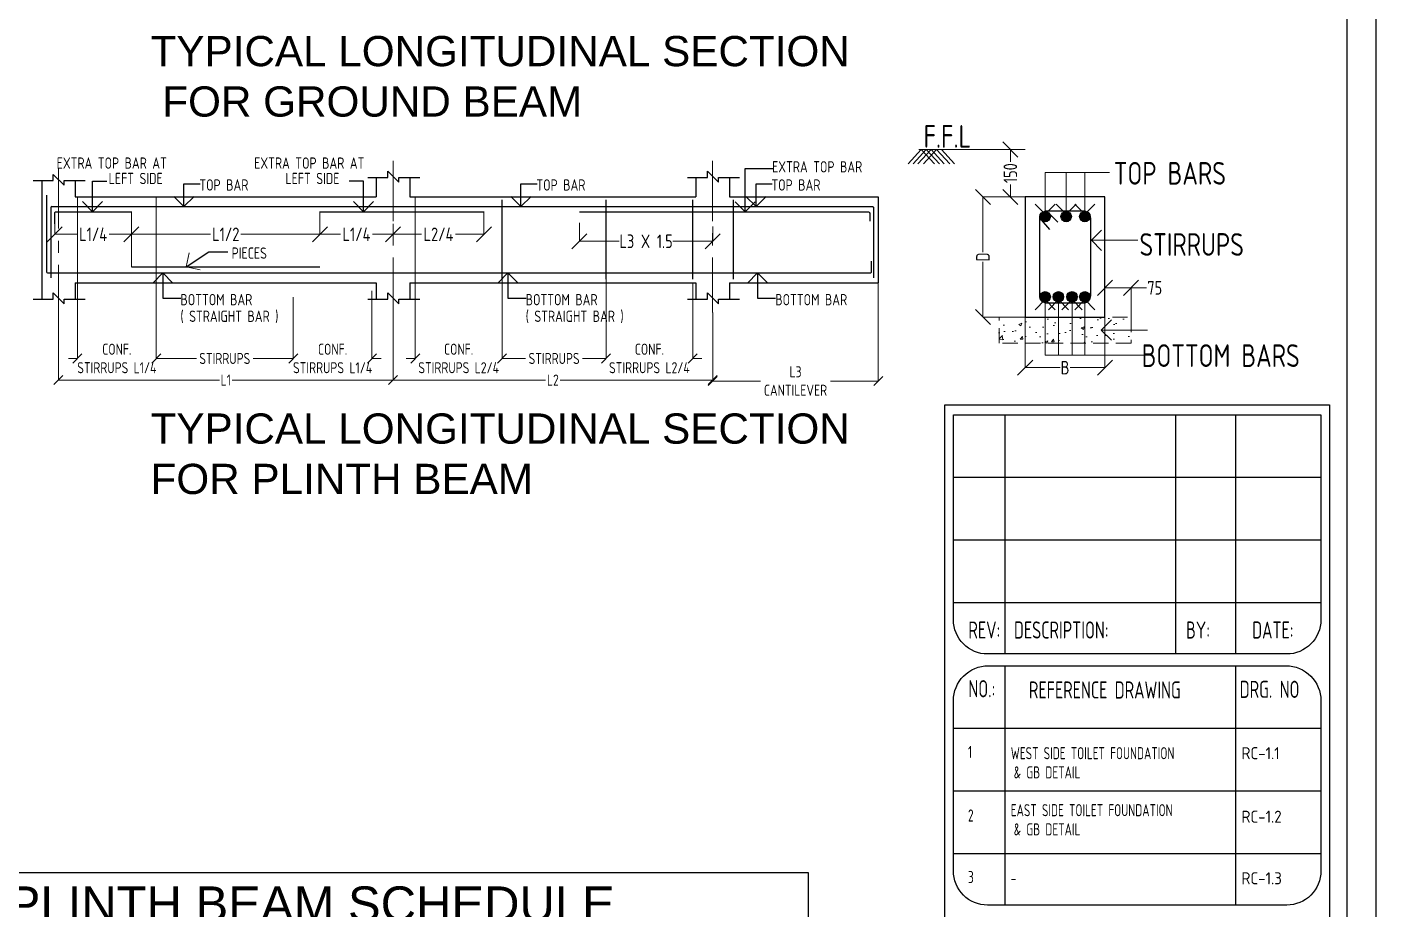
# Model space of a CAD drawing. Header units: inches. Extents: x -605 to 2991212, y -2872845 to 0.
# Drawn here: x 2313290 to 2330045, y -2809910 to -2798956 of the extents above; entities that cross this region are included whole.
import ezdxf

# ---------------------------------------------------------------- set-up
doc = ezdxf.new("R2010")
doc.units = ezdxf.units.IN
doc.header["$LTSCALE"] = 600
doc.header["$MEASUREMENT"] = 0
for name, pattern in [('CENTER', [2, 1.25, -0.25, 0.25, -0.25]), ('CONTINOUS', [0]), ('HIDDEN', [0.375, 0.25, -0.125])]:
    doc.linetypes.add(name, pattern=pattern)
for name, color, linetype, lineweight in [('CENTRE LINE', 251, 'CENTER', 0), ('rDIMension', 1, 'Continuous', 18), ('rPCC DASH', 9, 'HIDDEN', 15), ('rRCC 1', 3, 'Continuous', 25), ('rRCC 2', 40, 'Continuous', 15), ('rREINF 1', 1, 'Continuous', 25), ('rREINF 2', 4, 'Continuous', 25), ('rSHEET', 2, 'Continuous', 30), ('rTEXT 3', 255, 'Continuous', 20)]:
    doc.layers.add(name, color=color, linetype=linetype, lineweight=lineweight)
doc.layers.add('rFOUNDATION', color=7, linetype='CONTINOUS', lineweight=15, true_color=0xd26722)
doc.layers.add('see level', color=2, linetype='Continuous')
doc.styles.add('DIM', font='geniso.shx', dxfattribs={"width": 0.85})
doc.styles.get("Standard").update_dxf_attribs({"font": 'arial.ttf'})
doc.styles.add('TEXT3 0.75NA', font='geniso.shx', dxfattribs={"width": 0.75})
doc.dimstyles.new('ST-100', dxfattribs={"dimscale": 100, "dimtxt": 2.5, "dimasz": 2, "dimexe": 0.18, "dimexo": 0.0625, "dimgap": 0.2, "dimtad": 0, "dimdec": 0, "dimzin": 0, "dimdsep": 46, "dimtxsty": 'DIM', "dimblk": 'OPEN90', "dimcen": 0.09, "dimclrd": 256, "dimclrt": 7, "dimadec": 0, "dimazin": 0, "dimtfac": 1, "dimtdec": 0, "dimtofl": 0, "dimtmove": 0, "dimatfit": 3, "dimldrblk": 'OPEN90', "dimfxl": 1, "dimtolj": 1, "dimtzin": 0, "dimlwd": -1, "dimarcsym": 0})
doc.dimstyles.new('ST-50', dxfattribs={"dimscale": 100, "dimtxt": 2.5, "dimasz": 2, "dimexe": 0.18, "dimexo": 0.0625, "dimgap": 0.2, "dimtad": 0, "dimdec": 0, "dimlfac": 0.5, "dimzin": 0, "dimdsep": 46, "dimtxsty": 'DIM', "dimblk": 'OPEN90', "dimcen": 0.09, "dimclrd": 256, "dimclrt": 7, "dimadec": 0, "dimazin": 0, "dimtfac": 1, "dimtdec": 0, "dimtofl": 0, "dimtmove": 0, "dimatfit": 3, "dimldrblk": 'OPEN90', "dimfxl": 1, "dimtolj": 1, "dimtzin": 0, "dimlwd": -1, "dimarcsym": 0})

# ---------------------------------------------------------------- blocks, each defined once
blk = doc.blocks.new('_Open90')
at = {"color": 0, "linetype": 'ByBlock', "lineweight": -2}
for p, q in [((0, 0), (-1, 0)), ((-0.5, 0.5), (0, 0)), ((0, 0), (-0.5, -0.5))]:
    blk.add_line(p, q, dxfattribs=at)
blk = doc.blocks.new('_Oblique')
at = {"color": 0, "lineweight": -2}
blk.add_line((-0.5, -0.5), (0.5, 0.5), dxfattribs=at)
blk = doc.blocks.new('*D2615')
at = {"layer": 'Defpoints', "color": 0}
for p in [(1439747, -846673), (1439488, -846963), (1439747, -846963)]:
    blk.add_point(p, dxfattribs=at)
at = {"layer": 'rDIMension', "color": 0, "lineweight": -2}
for p, q in [((1439488, -846963), (1439488, -846673)), ((1439747, -846963), (1439747, -846673))]:
    blk.add_line(p, q, dxfattribs=at)
at = {"layer": 'rDIMension'}
for p, q in [((1439488, -846673), (1439747, -846673)), ((1439747, -846673), (1439899, -846673))]:
    blk.add_line(p, q, dxfattribs=at)
at = {"layer": 'rDIMension', "xscale": 149.45, "yscale": 149.45, "zscale": 149.45, "rotation": 180}
blk.add_blockref('_Oblique', (1439488, -846673), dxfattribs=at)
at = {"layer": 'rDIMension', "xscale": 149.45, "yscale": 149.45, "zscale": 149.45}
blk.add_blockref('_Oblique', (1439747, -846673), dxfattribs=at)
at = {"layer": 'rDIMension', "color": 7, "insert": (1439982, -846673), "char_height": 135, "attachment_point": 5, "style": 'DIM'}
blk.add_mtext('\\A1;75', dxfattribs=at)
blk = doc.blocks.new('*D2616')
at = {"layer": 'Defpoints', "color": 0}
for p in [(1438549, -845300), (1438696, -845300), (1438696, -845771)]:
    blk.add_point(p, dxfattribs=at)
at = {"layer": 'rDIMension', "color": 0, "lineweight": -2}
for p, q in [((1438696, -845300), (1438549, -845300)), ((1438696, -845771), (1438549, -845771))]:
    blk.add_line(p, q, dxfattribs=at)
at = {"layer": 'rDIMension'}
for p, q in [((1438549, -845300), (1438549, -845424)), ((1438549, -845771), (1438549, -845647))]:
    blk.add_line(p, q, dxfattribs=at)
at = {"layer": 'rDIMension', "xscale": 149.45, "yscale": 149.45, "zscale": 149.45}
for p, rotation in [((1438549, -845300), 90), ((1438549, -845771), 270)]:
    blk.add_blockref('_Oblique', p, dxfattribs=dict(at, rotation=rotation))
at = {"layer": 'rDIMension', "color": 7, "insert": (1438549, -845535), "char_height": 135, "attachment_point": 5, "rotation": 90, "style": 'DIM'}
blk.add_mtext('\\A1;150', dxfattribs=at)
blk = doc.blocks.new('*D2617')
at = {"layer": 'Defpoints', "color": 0}
for p in [(1438696, -846963), (1439488, -846963), (1439488, -847465)]:
    blk.add_point(p, dxfattribs=at)
at = {"layer": 'rDIMension', "color": 0, "lineweight": -2}
for p, q in [((1438696, -846963), (1438696, -847465)), ((1439488, -846963), (1439488, -847465))]:
    blk.add_line(p, q, dxfattribs=at)
at = {"layer": 'rDIMension'}
for p, q in [((1438696, -847465), (1439043, -847465)), ((1439488, -847465), (1439141, -847465))]:
    blk.add_line(p, q, dxfattribs=at)
at = {"layer": 'rDIMension', "xscale": 149.45, "yscale": 149.45, "zscale": 149.45, "rotation": 180}
blk.add_blockref('_Oblique', (1438696, -847465), dxfattribs=at)
at = {"layer": 'rDIMension', "xscale": 149.45, "yscale": 149.45, "zscale": 149.45}
blk.add_blockref('_Oblique', (1439488, -847465), dxfattribs=at)
at = {"layer": 'rDIMension', "color": 7, "insert": (1439092, -847465), "char_height": 135, "attachment_point": 5, "style": 'DIM'}
blk.add_mtext('\\A1;B', dxfattribs=at)
blk = doc.blocks.new('*D2618')
at = {"layer": 'Defpoints', "color": 0}
for p in [(1438696, -845771), (1438277, -846963), (1438696, -846963)]:
    blk.add_point(p, dxfattribs=at)
at = {"layer": 'rDIMension', "color": 0, "lineweight": -2}
for p, q in [((1438696, -845771), (1438277, -845771)), ((1438696, -846963), (1438277, -846963))]:
    blk.add_line(p, q, dxfattribs=at)
at = {"layer": 'rDIMension'}
for p, q in [((1438277, -845771), (1438277, -846318)), ((1438277, -846963), (1438277, -846416))]:
    blk.add_line(p, q, dxfattribs=at)
at = {"layer": 'rDIMension', "xscale": 149.45, "yscale": 149.45, "zscale": 149.45}
for p, rotation in [((1438277, -845771), 90), ((1438277, -846963), 270)]:
    blk.add_blockref('_Oblique', p, dxfattribs=dict(at, rotation=rotation))
at = {"layer": 'rDIMension', "color": 7, "insert": (1438277, -846367), "char_height": 135, "attachment_point": 5, "rotation": 90, "style": 'DIM'}
blk.add_mtext('\\A1;D', dxfattribs=at)
blk = doc.blocks.new('*D2619')
at = {"layer": 'Defpoints', "color": 0}
for p in [(1429291, -845771), (1430073, -845771), (1430073, -847374)]:
    blk.add_point(p, dxfattribs=at)
at = {"layer": 'rDIMension', "color": 0, "lineweight": -2}
for p, q in [((1429291, -845771), (1429291, -847374)), ((1430073, -845771), (1430073, -847374))]:
    blk.add_line(p, q, dxfattribs=at)
at = {"layer": 'rDIMension'}
for p, q in [((1429291, -847374), (1429201, -847374)), ((1430073, -847374), (1430163, -847374))]:
    blk.add_line(p, q, dxfattribs=at)
at = {"layer": 'rDIMension', "xscale": 90, "yscale": 90, "zscale": 90}
blk.add_blockref('_Oblique', (1429291, -847374), dxfattribs=at)
at = {"layer": 'rDIMension', "xscale": 90, "yscale": 90, "zscale": 90, "rotation": 180}
blk.add_blockref('_Oblique', (1430073, -847374), dxfattribs=at)
at = {"layer": 'rDIMension', "color": 7, "insert": (1429682, -847374), "char_height": 110, "attachment_point": 5, "style": 'DIM'}
blk.add_mtext('\\A1;CONF.\\PSTIRRUPS L1/4', dxfattribs=at)
blk = doc.blocks.new('*D2620')
at = {"layer": 'Defpoints', "color": 0}
for p in [(1432214, -846703), (1431433, -846766), (1432214, -847374)]:
    blk.add_point(p, dxfattribs=at)
at = {"layer": 'rDIMension', "color": 0, "lineweight": -2}
for p, q in [((1432214, -846703), (1432214, -847374)), ((1431433, -846766), (1431433, -847374))]:
    blk.add_line(p, q, dxfattribs=at)
at = {"layer": 'rDIMension'}
for p, q in [((1431433, -847374), (1431343, -847374)), ((1432214, -847374), (1432304, -847374))]:
    blk.add_line(p, q, dxfattribs=at)
at = {"layer": 'rDIMension', "xscale": 90, "yscale": 90, "zscale": 90}
blk.add_blockref('_Oblique', (1431433, -847374), dxfattribs=at)
at = {"layer": 'rDIMension', "xscale": 90, "yscale": 90, "zscale": 90, "rotation": 180}
blk.add_blockref('_Oblique', (1432214, -847374), dxfattribs=at)
at = {"layer": 'rDIMension', "color": 7, "insert": (1431823, -847374), "char_height": 110, "attachment_point": 5, "style": 'DIM'}
blk.add_mtext('\\A1;CONF.\\PSTIRRUPS L1/4', dxfattribs=at)
blk = doc.blocks.new('*D2621')
at = {"layer": 'Defpoints', "color": 0}
for p in [(1431433, -846878), (1430073, -847191), (1431433, -847374)]:
    blk.add_point(p, dxfattribs=at)
at = {"layer": 'rDIMension', "color": 0, "lineweight": -2}
for p, q in [((1431433, -846878), (1431433, -847374)), ((1430073, -847191), (1430073, -847374))]:
    blk.add_line(p, q, dxfattribs=at)
at = {"layer": 'rDIMension'}
for p, q in [((1430073, -847374), (1430471, -847374)), ((1431433, -847374), (1431034, -847374))]:
    blk.add_line(p, q, dxfattribs=at)
at = {"layer": 'rDIMension', "xscale": 90, "yscale": 90, "zscale": 90, "rotation": 180}
blk.add_blockref('_Oblique', (1430073, -847374), dxfattribs=at)
at = {"layer": 'rDIMension', "xscale": 90, "yscale": 90, "zscale": 90}
blk.add_blockref('_Oblique', (1431433, -847374), dxfattribs=at)
at = {"layer": 'rDIMension', "color": 7, "insert": (1430753, -847374), "char_height": 110, "attachment_point": 5, "style": 'DIM'}
blk.add_mtext('\\A1;STIRRUPS', dxfattribs=at)
blk = doc.blocks.new('*D2622')
at = {"layer": 'Defpoints', "color": 0}
for p in [(1432643, -845771), (1433505, -846622), (1433505, -847374)]:
    blk.add_point(p, dxfattribs=at)
at = {"layer": 'rDIMension', "color": 0, "lineweight": -2}
for p, q in [((1432643, -845771), (1432643, -847374)), ((1433505, -846622), (1433505, -847374))]:
    blk.add_line(p, q, dxfattribs=at)
at = {"layer": 'rDIMension'}
for p, q in [((1432643, -847374), (1432553, -847374)), ((1433505, -847374), (1433595, -847374))]:
    blk.add_line(p, q, dxfattribs=at)
at = {"layer": 'rDIMension', "xscale": 90, "yscale": 90, "zscale": 90}
blk.add_blockref('_Oblique', (1432643, -847374), dxfattribs=at)
at = {"layer": 'rDIMension', "xscale": 90, "yscale": 90, "zscale": 90, "rotation": 180}
blk.add_blockref('_Oblique', (1433505, -847374), dxfattribs=at)
at = {"layer": 'rDIMension', "color": 7, "insert": (1433074, -847374), "char_height": 110, "attachment_point": 5, "style": 'DIM'}
blk.add_mtext('\\A1;CONF.\\PSTIRRUPS L2/4', dxfattribs=at)
blk = doc.blocks.new('*D2623')
at = {"layer": 'Defpoints', "color": 0}
for p in [(1432423, -846917), (1435595, -846917), (1435595, -847588)]:
    blk.add_point(p, dxfattribs=at)
at = {"layer": 'rDIMension', "color": 0, "lineweight": -2}
for p, q in [((1432423, -846917), (1432423, -847588)), ((1435595, -846917), (1435595, -847588))]:
    blk.add_line(p, q, dxfattribs=at)
at = {"layer": 'rDIMension'}
for p, q in [((1432423, -847588), (1433937, -847588)), ((1435595, -847588), (1434080, -847588))]:
    blk.add_line(p, q, dxfattribs=at)
at = {"layer": 'rDIMension', "xscale": 90, "yscale": 90, "zscale": 90, "rotation": 180}
blk.add_blockref('_Oblique', (1432423, -847588), dxfattribs=at)
at = {"layer": 'rDIMension', "xscale": 90, "yscale": 90, "zscale": 90}
blk.add_blockref('_Oblique', (1435595, -847588), dxfattribs=at)
at = {"layer": 'rDIMension', "color": 7, "insert": (1434009, -847588), "char_height": 110, "attachment_point": 5, "style": 'DIM'}
blk.add_mtext('\\A1;L2', dxfattribs=at)
blk = doc.blocks.new('*D2624')
at = {"layer": 'Defpoints', "color": 0}
for p in [(1429102, -846917), (1432423, -846917), (1429102, -847588)]:
    blk.add_point(p, dxfattribs=at)
at = {"layer": 'rDIMension', "color": 0, "lineweight": -2}
for p, q in [((1429102, -846917), (1429102, -847588)), ((1432423, -846917), (1432423, -847588))]:
    blk.add_line(p, q, dxfattribs=at)
at = {"layer": 'rDIMension'}
for p, q in [((1429102, -847588), (1430700, -847588)), ((1432423, -847588), (1430825, -847588))]:
    blk.add_line(p, q, dxfattribs=at)
at = {"layer": 'rDIMension', "xscale": 90, "yscale": 90, "zscale": 90, "rotation": 180}
blk.add_blockref('_Oblique', (1429102, -847588), dxfattribs=at)
at = {"layer": 'rDIMension', "xscale": 90, "yscale": 90, "zscale": 90}
blk.add_blockref('_Oblique', (1432423, -847588), dxfattribs=at)
at = {"layer": 'rDIMension', "color": 7, "insert": (1430763, -847588), "char_height": 110, "attachment_point": 5, "style": 'DIM'}
blk.add_mtext('\\A1;L1', dxfattribs=at)
blk = doc.blocks.new('*D2625')
at = {"layer": 'Defpoints', "color": 0}
for p in [(1433505, -846586), (1434537, -846586), (1434537, -847374)]:
    blk.add_point(p, dxfattribs=at)
at = {"layer": 'rDIMension', "color": 0, "lineweight": -2}
for p, q in [((1433505, -846586), (1433505, -847374)), ((1434537, -846586), (1434537, -847374))]:
    blk.add_line(p, q, dxfattribs=at)
at = {"layer": 'rDIMension'}
for p, q in [((1433505, -847374), (1433739, -847374)), ((1434537, -847374), (1434303, -847374))]:
    blk.add_line(p, q, dxfattribs=at)
at = {"layer": 'rDIMension', "xscale": 90, "yscale": 90, "zscale": 90, "rotation": 180}
blk.add_blockref('_Oblique', (1433505, -847374), dxfattribs=at)
at = {"layer": 'rDIMension', "xscale": 90, "yscale": 90, "zscale": 90}
blk.add_blockref('_Oblique', (1434537, -847374), dxfattribs=at)
at = {"layer": 'rDIMension', "color": 7, "insert": (1434021, -847374), "char_height": 110, "attachment_point": 5, "style": 'DIM'}
blk.add_mtext('\\A1;STIRRUPS', dxfattribs=at)
blk = doc.blocks.new('*D2626')
at = {"layer": 'Defpoints', "color": 0}
for p in [(1434537, -846586), (1435397, -846622), (1435397, -847374)]:
    blk.add_point(p, dxfattribs=at)
at = {"layer": 'rDIMension', "color": 0, "lineweight": -2}
for p, q in [((1434537, -846586), (1434537, -847374)), ((1435397, -846622), (1435397, -847374))]:
    blk.add_line(p, q, dxfattribs=at)
at = {"layer": 'rDIMension'}
for p, q in [((1434537, -847374), (1434447, -847374)), ((1435397, -847374), (1435487, -847374))]:
    blk.add_line(p, q, dxfattribs=at)
at = {"layer": 'rDIMension', "xscale": 90, "yscale": 90, "zscale": 90}
blk.add_blockref('_Oblique', (1434537, -847374), dxfattribs=at)
at = {"layer": 'rDIMension', "xscale": 90, "yscale": 90, "zscale": 90, "rotation": 180}
blk.add_blockref('_Oblique', (1435397, -847374), dxfattribs=at)
at = {"layer": 'rDIMension', "color": 7, "insert": (1434967, -847374), "char_height": 110, "attachment_point": 5, "style": 'DIM'}
blk.add_mtext('\\A1;CONF.\\PSTIRRUPS L2/4', dxfattribs=at)
blk = doc.blocks.new('*D2627')
at = {"layer": 'Defpoints', "color": 0}
for p in [(1434272, -846028), (1435595, -846066), (1435595, -846211)]:
    blk.add_point(p, dxfattribs=at)
at = {"layer": 'rDIMension', "color": 0, "lineweight": -2}
for p, q in [((1434272, -846028), (1434272, -846211)), ((1435595, -846066), (1435595, -846211))]:
    blk.add_line(p, q, dxfattribs=at)
at = {"layer": 'rDIMension'}
for p, q in [((1434272, -846211), (1434667, -846211)), ((1435595, -846211), (1435200, -846211))]:
    blk.add_line(p, q, dxfattribs=at)
at = {"layer": 'rDIMension', "xscale": 149.45, "yscale": 149.45, "zscale": 149.45, "rotation": 180}
blk.add_blockref('_Oblique', (1434272, -846211), dxfattribs=at)
at = {"layer": 'rDIMension', "xscale": 149.45, "yscale": 149.45, "zscale": 149.45}
blk.add_blockref('_Oblique', (1435595, -846211), dxfattribs=at)
at = {"layer": 'rDIMension', "color": 7, "insert": (1434934, -846211), "char_height": 135, "attachment_point": 5, "style": 'DIM'}
blk.add_mtext('\\A1;L3 X 1.5', dxfattribs=at)
blk = doc.blocks.new('*D2628')
at = {"layer": 'Defpoints', "color": 0}
for p in [(1437238, -846622), (1435595, -846917), (1437238, -847598)]:
    blk.add_point(p, dxfattribs=at)
at = {"layer": 'rDIMension', "color": 0, "lineweight": -2}
for p, q in [((1437238, -846622), (1437238, -847598)), ((1435595, -846917), (1435595, -847598))]:
    blk.add_line(p, q, dxfattribs=at)
at = {"layer": 'rDIMension'}
for p, q in [((1435595, -847598), (1436069, -847598)), ((1437238, -847598), (1436764, -847598))]:
    blk.add_line(p, q, dxfattribs=at)
at = {"layer": 'rDIMension', "xscale": 90, "yscale": 90, "zscale": 90, "rotation": 180}
blk.add_blockref('_Oblique', (1435595, -847598), dxfattribs=at)
at = {"layer": 'rDIMension', "xscale": 90, "yscale": 90, "zscale": 90}
blk.add_blockref('_Oblique', (1437238, -847598), dxfattribs=at)
at = {"layer": 'rDIMension', "color": 7, "insert": (1436417, -847598), "char_height": 110, "attachment_point": 5, "style": 'DIM'}
blk.add_mtext('\\A1;L3\\PCANTILEVER', dxfattribs=at)
blk = doc.blocks.new('*D2629')
at = {"layer": 'Defpoints', "color": 0}
for p in [(1429066, -846038), (1429827, -846142), (1429827, -846465)]:
    blk.add_point(p, dxfattribs=at)
at = {"layer": 'rDIMension', "color": 0, "lineweight": -2}
for p, q in [((1429066, -846038), (1429066, -846142)), ((1429827, -846465), (1429827, -846142))]:
    blk.add_line(p, q, dxfattribs=at)
at = {"layer": 'rDIMension'}
for p, q in [((1429066, -846142), (1429289, -846142)), ((1429827, -846142), (1429605, -846142))]:
    blk.add_line(p, q, dxfattribs=at)
at = {"layer": 'rDIMension', "xscale": 149.45, "yscale": 149.45, "zscale": 149.45, "rotation": 180}
blk.add_blockref('_Oblique', (1429066, -846142), dxfattribs=at)
at = {"layer": 'rDIMension', "xscale": 149.45, "yscale": 149.45, "zscale": 149.45}
blk.add_blockref('_Oblique', (1429827, -846142), dxfattribs=at)
at = {"layer": 'rDIMension', "color": 7, "insert": (1429447, -846142), "char_height": 135, "attachment_point": 5, "style": 'DIM'}
blk.add_mtext('\\A1;L1/4', dxfattribs=at)
blk = doc.blocks.new('*D2630')
at = {"layer": 'Defpoints', "color": 0}
for p in [(1431698, -846055), (1432423, -846038), (1431698, -846142)]:
    blk.add_point(p, dxfattribs=at)
at = {"layer": 'rDIMension', "color": 0, "lineweight": -2}
for p, q in [((1431698, -846055), (1431698, -846142)), ((1432423, -846038), (1432423, -846142))]:
    blk.add_line(p, q, dxfattribs=at)
at = {"layer": 'rDIMension'}
for p, q in [((1431698, -846142), (1431902, -846142)), ((1432423, -846142), (1432218, -846142))]:
    blk.add_line(p, q, dxfattribs=at)
at = {"layer": 'rDIMension', "xscale": 149.45, "yscale": 149.45, "zscale": 149.45, "rotation": 180}
blk.add_blockref('_Oblique', (1431698, -846142), dxfattribs=at)
at = {"layer": 'rDIMension', "xscale": 149.45, "yscale": 149.45, "zscale": 149.45}
blk.add_blockref('_Oblique', (1432423, -846142), dxfattribs=at)
at = {"layer": 'rDIMension', "color": 7, "insert": (1432060, -846142), "char_height": 135, "attachment_point": 5, "style": 'DIM'}
blk.add_mtext('\\A1;L1/4', dxfattribs=at)
blk = doc.blocks.new('*D2631')
at = {"layer": 'Defpoints', "color": 0}
for p in [(1429827, -845917), (1431698, -845917), (1431698, -846142)]:
    blk.add_point(p, dxfattribs=at)
at = {"layer": 'rDIMension', "color": 0, "lineweight": -2}
for p, q in [((1429827, -845917), (1429827, -846142)), ((1431698, -845917), (1431698, -846142))]:
    blk.add_line(p, q, dxfattribs=at)
at = {"layer": 'rDIMension'}
for p, q in [((1429827, -846142), (1430611, -846142)), ((1431698, -846142), (1430914, -846142))]:
    blk.add_line(p, q, dxfattribs=at)
at = {"layer": 'rDIMension', "xscale": 149.45, "yscale": 149.45, "zscale": 149.45, "rotation": 180}
blk.add_blockref('_Oblique', (1429827, -846142), dxfattribs=at)
at = {"layer": 'rDIMension', "xscale": 149.45, "yscale": 149.45, "zscale": 149.45}
blk.add_blockref('_Oblique', (1431698, -846142), dxfattribs=at)
at = {"layer": 'rDIMension', "color": 7, "insert": (1430763, -846142), "char_height": 135, "attachment_point": 5, "style": 'DIM'}
blk.add_mtext('\\A1;L1/2', dxfattribs=at)
blk = doc.blocks.new('*D2632')
at = {"layer": 'Defpoints', "color": 0}
for p in [(1433325, -845917), (1432423, -846038), (1433325, -846142)]:
    blk.add_point(p, dxfattribs=at)
at = {"layer": 'rDIMension', "color": 0, "lineweight": -2}
for p, q in [((1433325, -845917), (1433325, -846142)), ((1432423, -846038), (1432423, -846142))]:
    blk.add_line(p, q, dxfattribs=at)
at = {"layer": 'rDIMension'}
for p, q in [((1432423, -846142), (1432705, -846142)), ((1433325, -846142), (1433043, -846142))]:
    blk.add_line(p, q, dxfattribs=at)
at = {"layer": 'rDIMension', "xscale": 149.45, "yscale": 149.45, "zscale": 149.45, "rotation": 180}
blk.add_blockref('_Oblique', (1432423, -846142), dxfattribs=at)
at = {"layer": 'rDIMension', "xscale": 149.45, "yscale": 149.45, "zscale": 149.45}
blk.add_blockref('_Oblique', (1433325, -846142), dxfattribs=at)
at = {"layer": 'rDIMension', "color": 7, "insert": (1432874, -846142), "char_height": 135, "attachment_point": 5, "style": 'DIM'}
blk.add_mtext('\\A1;L2/4', dxfattribs=at)
blk = doc.blocks.new('*T2026')
at = {"layer": 'see level', "color": 0, "linetype": 'ByBlock', "lineweight": -2}
for p, q in [((0, 0), (17688, 0)), ((0, 0), (0, -2913)), ((17688, 0), (17688, -6050)), ((0, -790), (17688, -790)), ((2410, -790), (2410, -6050)), ((6632, -790), (6632, -6050)), ((2410, -1852), (17688, -1852)), ((4521, -1852), (4521, -6050)), ((9300, -1852), (9300, -6050)), ((11968, -1852), (11968, -6050)), ((14828, -1852), (14828, -6050)), ((0, -2913), (17688, -2913)), ((0, -2913), (0, -6050)), ((0, -3541), (17688, -3541)), ((0, -4168), (17688, -4168)), ((0, -4795), (17688, -4795)), ((0, -5422), (17688, -5422)), ((0, -6050), (17688, -6050))]:
    blk.add_line(p, q, dxfattribs=at)
at = {"layer": 'see level', "color": 0, "linetype": 'ByBlock', "attachment_point": 5}
for s, insert, char_height, width in [('GROUND BEAM & PLINTH BEAM SCHEDULE', (8844, -395), 435.58, 17479.14), ('SIZE OF BEAM', (4521, -1321), 313.62, 4012.98), ('REINFORECEMENT', (12160, -1321), 313.62, 10846.99), ('BEAM MARKED', (1205, -1852), 313.62, 2201.02), ('CONF. STIRRUPS', (16258, -2383), 313.62, 2651.16), ('B', (3466, -2383), 314, 1901.95), ('D', (5577, -2383), 314, 1901.95), ('BOT BARS', (7966, -2383), 313.6, 2458.72), ('TOP BARS', (10634, -2383), 313.6, 2458.72), ('STIRRUPS', (13398, -2383), 313.6, 2651.16), ('GB1', (1205, -3227), 292.6, 2201.02), ('230', (3466, -3227), 292.6, 1901.95), ('380', (5577, -3227), 292.6, 1901.95), ('3-12#', (7966, -3227), 292.6, 2458.72), ('2-12#', (10634, -3227), 292.6, 2458.72), ('8#-150 C/C', (13398, -3227), 292.6, 2651.16), ('8#-100 C/C', (16258, -3227), 292.6, 2651.16), ('GBR1', (1205, -3854), 292.6, 2201.02), ('230', (3466, -3854), 292.6, 1901.95), ('380', (5577, -3854), 292.6, 1901.95), ('3-12#', (7966, -3854), 292.6, 2458.72), ('4-12#', (10634, -3854), 292.6, 2458.72), ('8#-150 C/C', (13398, -3854), 292.6, 2651.16), ('8#-100 C/C', (16258, -3854), 292.6, 2651.16), ('GB2', (1205, -4481), 292.6, 2201.02), ('230', (3466, -4481), 292.6, 1901.95), ('380', (5577, -4481), 292.6, 1901.95), ('2-12#', (7966, -4481), 292.6, 2458.72), ('2-12#', (10634, -4481), 292.6, 2458.72), ('8#-150 C/C', (13398, -4481), 292.6, 2651.16), ('8#-100 C/C', (16258, -4481), 292.6, 2651.16), ('PB1', (1205, -5109), 292.6, 2201.02), ('230', (3466, -5109), 292.6, 1901.95), ('380', (5577, -5109), 292.6, 1901.95), ('3-12#', (7966, -5109), 292.6, 2458.72), ('2-12#', (10634, -5109), 292.6, 2458.72), ('8#-150 C/C', (13398, -5109), 292.6, 2651.16), ('8#-100 C/C', (16258, -5109), 292.6, 2651.16), ('PB2', (1205, -5736), 292.6, 2201.02), ('230', (3466, -5736), 292.6, 1901.95), ('380', (5577, -5736), 292.6, 1901.95), ('2-12#', (7966, -5736), 292.6, 2458.72), ('2-12#', (10634, -5736), 292.6, 2458.72), ('8#-150 C/C', (13398, -5736), 292.6, 2651.16), ('8#-100 C/C', (16258, -5736), 292.6, 2651.16)]:
    blk.add_mtext(s, dxfattribs=dict(at, insert=insert, char_height=char_height, width=width))
blk = doc.blocks.new('TYPGB')
at = {"layer": 'rPCC DASH'}
h = blk.add_hatch(dxfattribs=at)
h.set_pattern_fill('AR-CONC', color=256, scale=43.135369)
h.set_pattern_definition([(50, (1252753, -888186.15), (309.39283, -27.06836), [32.35153, -355.8668]), (355, (1252753, -888186.15), (-59.8509, 324.46085), [25.8812, -284.69344]), (100.45144, (1252778.8, -888188.4), (249.54193, 297.3925), [27.49457, -302.44024]), (46.1842, (1252753, -888099.88), (460.3585, -71.39735), [48.5273, -533.8002]), (96.63564, (1252791.37, -888105.83), (403.1699, 420.1897), [41.2419, -453.6606]), (351.18416, (1252753, -888099.9), (403.1699, 420.1897), [38.8218, -427.0402]), (21, (1252796.14, -888121.45), (257.47806, -173.67114), [32.35153, -355.8668]), (326, (1252796.14, -888121.45), (104.95497, 312.79615), [25.8812, -284.69344]), (71.45144, (1252817.6, -888135.92), (362.433, 139.125), [27.49457, -302.44024]), (37.5, (1252753, -888186.15), (5.2452, 143.59499), [0, -281.2426, 0, -289.00697, 0, -285.77182]), (7.5, (1252753, -888186.15), (113.47602, 170.13095), [0, -164.77711, 0, -274.7723, 0, -108.9168]), (327.5, (1252656.81, -888186.15), (230.26628, -9.72913), [0, -107.83842, 0, -336.45588, 0, -446.45107]), (317.5, (1252613.68, -888186.15), (251.5595, 43.18065), [0, -140.18995, 0, -223.4412, 0, -317.04496])])
h.paths.add_polyline_path([(1439746.8, -846962.9), (1438437.1, -846962.9), (1438437.1, -847221.7), (1439746.8, -847221.7)])
at = {"layer": 'rREINF 2'}
h = blk.add_hatch(color=256, dxfattribs=at)
h.dxf.hatch_style = 1
h.paths.add_polyline_path([(1438945.7, -845966, 1), (1438842.2, -845966, 1)])
h = blk.add_hatch(color=256, dxfattribs=at)
h.dxf.hatch_style = 1
h.paths.add_polyline_path([(1439154.7, -845966, 1), (1439051.1, -845966, 1)])
h = blk.add_hatch(color=256, dxfattribs=at)
h.dxf.hatch_style = 1
h.paths.add_polyline_path([(1439340, -845966, 1), (1439236.5, -845966, 1)])
h = blk.add_hatch(color=256, dxfattribs=at)
h.dxf.hatch_style = 1
h.paths.add_polyline_path([(1438945.7, -846762.5, 1), (1438842.2, -846762.5, 1)])
h = blk.add_hatch(color=256, dxfattribs=at)
h.dxf.hatch_style = 1
h.paths.add_polyline_path([(1439077.9, -846762.5, 1), (1438974.4, -846762.5, 1)])
h = blk.add_hatch(color=256, dxfattribs=at)
h.dxf.hatch_style = 1
h.paths.add_polyline_path([(1439212.6, -846762.5, 1), (1439109, -846762.5, 1)])
h = blk.add_hatch(color=256, dxfattribs=at)
h.dxf.hatch_style = 1
h.paths.add_polyline_path([(1439340, -846762.5, 1), (1439236.5, -846762.5, 1)])
at = {"layer": 'CENTRE LINE', "color": 8, "linetype": 'CENTER', "ltscale": 0.8}
for points in [[(1432422.6, -845411.4), (1432422.6, -846916.7)], [(1435594.7, -845411.4), (1435594.7, -846916.7)], [(1429102.5, -845485.4), (1429102.5, -846916.7)]]:
    blk.add_lwpolyline(points, dxfattribs=at)
at = {"layer": 'rDIMension'}
blk.add_line((1438695.9, -845300.2), (1437642.2, -845300.2), dxfattribs=at)
at = {"layer": 'rPCC DASH'}
blk.add_lwpolyline([(1438437.1, -846962.9), (1439746.8, -846962.9), (1439746.8, -847221.7), (1438437.1, -847221.7)], close=True, dxfattribs=at)
at = {"layer": 'rRCC 1'}
for p, q in [((1428936.4, -845608.3), (1428936.4, -846784.3)), ((1429268.5, -845608.3), (1429268.5, -845770.8)), ((1432256.5, -845577.9), (1432256.5, -845770.8)), ((1432588.6, -845577.9), (1432588.6, -845770.8)), ((1435428.7, -845577.9), (1435428.7, -845770.8)), ((1435760.8, -845577.9), (1435760.8, -845770.8)), ((1429268.5, -845770.8), (1432256.5, -845770.8)), ((1432588.6, -845770.8), (1435428.7, -845770.8)), ((1435760.8, -845770.8), (1437238.3, -845770.8)), ((1429268.5, -846622.4), (1429268.5, -846784.3)), ((1429268.5, -846622.4), (1432256.5, -846622.4)), ((1432256.5, -846622.4), (1432256.5, -846784.3)), ((1432588.6, -846622.4), (1432588.6, -846784.3)), ((1432588.6, -846622.4), (1435428.7, -846622.4)), ((1435428.7, -846622.4), (1435428.7, -846784.3)), ((1435760.8, -846622.4), (1435760.8, -846784.3)), ((1435760.8, -846622.4), (1437238.3, -846622.4))]:
    blk.add_line(p, q, dxfattribs=at)
for points in [[(1428853, -845608.3), (1429051.6, -845608.3), (1429051.6, -845547), (1429158.8, -845654.2), (1429158.8, -845608.3), (1429368.9, -845608.3)], [(1432173.1, -845577.9), (1432371.7, -845577.9), (1432371.7, -845516.7), (1432478.9, -845623.9), (1432478.9, -845577.9), (1432689.1, -845577.9)], [(1435345.3, -845577.9), (1435543.9, -845577.9), (1435543.9, -845516.7), (1435651.1, -845623.9), (1435651.1, -845577.9), (1435861.2, -845577.9)], [(1437238.3, -845770.8), (1437238.3, -846622.4)], [(1428853, -846784.3), (1429051.6, -846784.3), (1429051.6, -846723), (1429158.8, -846830.2), (1429158.8, -846784.3), (1429368.9, -846784.3)], [(1432173.1, -846784.3), (1432371.7, -846784.3), (1432371.7, -846723), (1432478.9, -846830.2), (1432478.9, -846784.3), (1432689.1, -846784.3)], [(1435345.3, -846784.3), (1435543.9, -846784.3), (1435543.9, -846723), (1435651.1, -846830.2), (1435651.1, -846784.3), (1435861.2, -846784.3)]]:
    blk.add_lwpolyline(points, dxfattribs=at)
blk.add_lwpolyline([(1438695.9, -846962.9), (1439488, -846962.9), (1439488, -845770.8), (1438695.9, -845770.8)], close=True, dxfattribs=at)
at = {"layer": 'rREINF 1'}
for p, q in [((1428982.9, -845753.4), (1428982.9, -846514.1)), ((1429026.5, -845878.4), (1429026.5, -846572.8)), ((1429037.7, -845867.2), (1432880.1, -845867.2)), ((1438934.8, -845934.2), (1439018.5, -846022.1)), ((1438853.1, -845997.8), (1438936.9, -846094.1))]:
    blk.add_line(p, q, dxfattribs=at)
for points in [[(1433504.8, -846586.3), (1433504.8, -845800.7)], [(1434536.8, -846586.3), (1434536.8, -845800.7)], [(1435397.3, -846586.3), (1435397.3, -845800.7)], [(1435802.3, -846586.3), (1435802.3, -845800.7)], [(1431697.6, -845917.3), (1433325, -845917.3)], [(1429827.5, -846465.3), (1431697.6, -846465.3)]]:
    blk.add_lwpolyline(points, dxfattribs=at)
for points in [[(1429066.2, -846037.5), (1429066.2, -845928.5, -0.4142136), (1429077.4, -845917.3), (1429827.5, -845917.3)], [(1432357.8, -845867.2), (1437180.1, -845867.2, -0.4142136), (1437191.4, -845878.4), (1437191.4, -846572.7)], [(1434272.3, -845920.4), (1437142, -845920.4, -0.4142136), (1437153.3, -845931.6), (1437153.3, -846011.4)], [(1428994.1, -846525.3), (1437159.8, -846525.3, 0.4142136), (1437171, -846514.1), (1437171, -846406.9)]]:
    blk.add_lwpolyline(points, format="xyb", dxfattribs=at)
blk.add_lwpolyline([(1438907.6, -846821.7), (1439276.2, -846821.7, 0.4142136), (1439346.8, -846751.1), (1439346.8, -845982.5, 0.4142136), (1439276.2, -845911.9), (1438907.6, -845911.9, 0.4142136), (1438837, -845982.5), (1438837, -846751.1, 0.4142136)], format="xyb", close=True, dxfattribs=at)
for centre, start, end in [((1429037.7, -845878.4), 90, 180), ((1428994.1, -846514.1), 180, 270)]:
    blk.add_arc(centre, 11.2, start, end, dxfattribs=at)
at = {"layer": 'rREINF 2'}
for centre in [(1438894, -845966), (1439102.9, -845966), (1439288.3, -845966), (1438894, -846762.5), (1439026.2, -846762.5), (1439160.8, -846762.5), (1439288.3, -846762.5)]:
    blk.add_circle(centre, 51.8, dxfattribs=at)
at = {"layer": 'rTEXT 3'}
blk.add_line((1437665.4, -845300.2), (1437795.9, -845442.4), dxfattribs=at)
for points in [[(1437995.9, -845442.4), (1437865.3, -845300.2), (1437665.4, -845300.2), (1437534.9, -845442.4)], [(1437844.3, -845442.4), (1437713.7, -845300.2), (1437583.2, -845442.4)], [(1437892.6, -845442.4), (1437762.1, -845300.2), (1437631.5, -845442.4)], [(1437947.5, -845442.4), (1437817, -845300.2), (1437686.5, -845442.4)]]:
    blk.add_lwpolyline(points, dxfattribs=at)
at = {"layer": 'rDIMension', "color": 7, "style": 'DIM', "width": 0.85}
for s, p in [('TOP BARS', (1439575.6, -845648.9)), ('BOTTOM BARS', (1439852.2, -847458))]:
    blk.add_text(s, height=225, dxfattribs=at).set_placement(p)
at = {"layer": 'rDIMension', "color": 7, "char_height": 225, "style": 'DIM'}
for s, insert, attachment_point in [('\\A1;F.F.L', (1438159.1, -845170.3), 6), ('\\A1;STIRRUPS', (1439830.6, -846130.5), 1)]:
    blk.add_mtext(s, dxfattribs=dict(at, insert=insert, attachment_point=attachment_point))
at = {"layer": 'rRCC 2', "char_height": 300, "attachment_point": 1}
for s, insert in [('TYPICAL LONGITUDINAL SECTION\\P FOR GROUND BEAM', (1430016.6, -844173.7)), ('TYPICAL LONGITUDINAL SECTION\\PFOR PLINTH BEAM', (1430016.6, -847919.3))]:
    blk.add_mtext_dynamic_manual_height_columns(s, width=7335.812, gutter_width=0, heights=[1081.1], dxfattribs=dict(at, insert=insert))
at = {"layer": 'rREINF 1', "color": 7, "linetype": 'ByBlock', "style": 'DIM', "width": 0.85}
for s, height, p in [('EXTRA TOP BAR AT ', 112.058, (1429085, -845491)), ('EXTRA TOP BAR AT ', 112.058, (1431045, -845491)), ('LEFT SIDE', 112.06, (1429601, -845644)), ('LEFT SIDE', 112.06, (1431354.7, -845644)), ('EXTRA TOP BAR', 112.058, (1436184.5, -845528.2)), ('TOP BAR', 112.06, (1430501, -845708.4)), ('TOP BAR', 112.06, (1433845.6, -845708.4)), ('TOP BAR', 112.06, (1436177.9, -845708.4)), ('PIECES', 112.06, (1430821.2, -846384.2)), ('BOTTOM BAR', 112.06, (1430313.3, -846846.4)), ('BOTTOM BAR', 112.06, (1433739.1, -846846.4)), ('BOTTOM BAR', 112.06, (1436216.3, -846846.4)), ('( STRAIGHT BAR )', 112.058, (1430313.3, -847011.2)), ('( STRAIGHT BAR )', 112.058, (1433739.1, -847011.2))]:
    blk.add_text(s, height=height, dxfattribs=at).set_placement(p)
at = {"layer": 'rDIMension', "linetype": 'ByBlock'}
for base, p1, p2, angle, text, picture, middle in [((1438548.7, -845300.2), (1438695.9, -845770.8), (1438695.9, -845300.2), 90, '150', '*D2616', (1438548.7, -845535.5)), ((1438276.9, -846962.9), (1438695.9, -845770.8), (1438695.9, -846962.9), 90, 'D', '*D2618', (1438276.9, -846366.8)), ((1433325, -846141.9), (1432422.6, -846037.5), (1433325, -845917.3), 0, 'L2/4', '*D2632', (1432873.8, -846141.9)), ((1431697.6, -846141.9), (1432422.6, -846037.5), (1431697.6, -846055.2), 180, 'L1/4', '*D2630', (1432060.1, -846141.9))]:
    dim = blk.add_linear_dim(base=base, p1=p1, p2=p2, angle=angle, text=text, dimstyle='ST-100', override={"dimtxt": 1.35, "dimasz": 1.4945, "dimexe": 0, "dimexo": 0, "dimblk": 'Oblique', "dimldrblk": 'Oblique', "dimfxl": 3, "dimtfillclr": 256, "dimarcsym": 1}, dxfattribs=at)
    dim.commit()
    dim.dimension.update_dxf_attribs({"geometry": picture, "text_midpoint": middle})
for base, p1, p2, text, override, picture, middle in [((1430072.7, -847373.5), (1429291.3, -845770.8), (1430072.7, -845770.8), 'CONF.\\PSTIRRUPS L1/4', {"dimtxt": 1.1, "dimasz": 0.9, "dimexe": 0, "dimexo": 0, "dimblk": 'Oblique', "dimldrblk": 'Oblique', "dimfxl": 3, "dimtfillclr": 256, "dimarcsym": 1}, '*D2619', (1429682, -847373.5)), ((1433504.8, -847373.5), (1432642.9, -845770.8), (1433504.8, -846622.4), 'CONF.\\PSTIRRUPS L2/4', {"dimtxt": 1.1, "dimasz": 0.9, "dimexe": 0, "dimexo": 0, "dimblk": 'Oblique', "dimldrblk": 'Oblique', "dimfxl": 3, "dimtfillclr": 256, "dimarcsym": 1}, '*D2622', (1433073.9, -847373.5)), ((1435397.3, -847373.5), (1434536.8, -846586.3), (1435397.3, -846622.4), 'CONF.\\PSTIRRUPS L2/4', {"dimtxt": 1.1, "dimasz": 0.9, "dimexe": 0, "dimexo": 0, "dimblk": 'Oblique', "dimldrblk": 'Oblique', "dimfxl": 3, "dimtfillclr": 256, "dimarcsym": 1}, '*D2626', (1434967, -847373.5)), ((1439746.8, -846673.4), (1439488, -846962.9), (1439746.8, -846962.9), '75', {"dimtxt": 1.35, "dimasz": 1.4945, "dimexe": 0, "dimexo": 0, "dimblk": 'Oblique', "dimldrblk": 'Oblique', "dimfxl": 3, "dimtfillclr": 256, "dimarcsym": 1}, '*D2615', (1439981.7, -846673.4)), ((1432214, -847373.5), (1431432.6, -846766.2), (1432214, -846703.3), 'CONF.\\PSTIRRUPS L1/4', {"dimtxt": 1.1, "dimasz": 0.9, "dimexe": 0, "dimexo": 0, "dimblk": 'Oblique', "dimldrblk": 'Oblique', "dimfxl": 3, "dimtfillclr": 256, "dimarcsym": 1}, '*D2620', (1431823.3, -847373.5))]:
    dim = blk.add_linear_dim(base=base, p1=p1, p2=p2, text=text, dimstyle='ST-100', override=override, dxfattribs=at)
    dim.commit()
    dim.dimension.update_dxf_attribs({"geometry": picture, "text_midpoint": middle, "dimtype": 160})
for base, p1, p2, text, override, picture, middle in [((1431697.6, -846141.9), (1429827.5, -845917.3), (1431697.6, -845917.3), 'L1/2', {"dimtxt": 1.35, "dimasz": 1.4945, "dimexe": 0, "dimexo": 0, "dimblk": 'Oblique', "dimldrblk": 'Oblique', "dimfxl": 3, "dimtfillclr": 256, "dimarcsym": 1}, '*D2631', (1430762.5, -846141.9)), ((1435594.7, -846211), (1434272.3, -846028.1), (1435594.7, -846065.7), 'L3 X 1.5', {"dimtxt": 1.35, "dimasz": 1.4945, "dimexe": 0, "dimexo": 0, "dimblk": 'Oblique', "dimldrblk": 'Oblique', "dimfxl": 3, "dimtfillclr": 256, "dimarcsym": 1}, '*D2627', (1434933.5, -846211)), ((1429827.5, -846141.9), (1429066.2, -846037.5), (1429827.5, -846465.3), 'L1/4', {"dimtxt": 1.35, "dimasz": 1.4945, "dimexe": 0, "dimexo": 0, "dimblk": 'Oblique', "dimldrblk": 'Oblique', "dimfxl": 3, "dimtfillclr": 256, "dimarcsym": 1}, '*D2629', (1429446.8, -846141.9)), ((1434536.8, -847373.5), (1433504.8, -846586.3), (1434536.8, -846586.3), 'STIRRUPS', {"dimtxt": 1.1, "dimasz": 0.9, "dimexe": 0, "dimexo": 0, "dimblk": 'Oblique', "dimldrblk": 'Oblique', "dimfxl": 3, "dimtfillclr": 256, "dimarcsym": 1}, '*D2625', (1434020.8, -847373.5)), ((1437238.3, -847598.5), (1435594.7, -846916.7), (1437238.3, -846622.4), 'L3\\PCANTILEVER', {"dimtxt": 1.1, "dimasz": 0.9, "dimexe": 0, "dimexo": 0, "dimblk": 'Oblique', "dimldrblk": 'Oblique', "dimfxl": 3, "dimtfillclr": 256, "dimarcsym": 1}, '*D2628', (1436416.5, -847598.5)), ((1431432.6, -847373.5), (1430072.7, -847191.2), (1431432.6, -846878.1), 'STIRRUPS', {"dimtxt": 1.1, "dimasz": 0.9, "dimexe": 0, "dimexo": 0, "dimblk": 'Oblique', "dimldrblk": 'Oblique', "dimfxl": 3, "dimtfillclr": 256, "dimarcsym": 1}, '*D2621', (1430752.6, -847373.5)), ((1429102.5, -847588.4), (1432422.6, -846916.7), (1429102.5, -846916.7), 'L1', {"dimtxt": 1.1, "dimasz": 0.9, "dimexe": 0, "dimexo": 0, "dimblk": 'Oblique', "dimldrblk": 'Oblique', "dimfxl": 3, "dimtfillclr": 256, "dimarcsym": 1}, '*D2624', (1430762.5, -847588.4)), ((1435594.7, -847588.4), (1432422.6, -846916.7), (1435594.7, -846916.7), 'L2', {"dimtxt": 1.1, "dimasz": 0.9, "dimexe": 0, "dimexo": 0, "dimblk": 'Oblique', "dimldrblk": 'Oblique', "dimfxl": 3, "dimtfillclr": 256, "dimarcsym": 1}, '*D2623', (1434008.7, -847588.4)), ((1439488, -847464.7), (1438695.9, -846962.9), (1439488, -846962.9), 'B', {"dimtxt": 1.35, "dimasz": 1.4945, "dimexe": 0, "dimexo": 0, "dimblk": 'Oblique', "dimldrblk": 'Oblique', "dimfxl": 3, "dimtfillclr": 256, "dimarcsym": 1}, '*D2617', (1439091.9, -847464.7))]:
    dim = blk.add_linear_dim(base=base, p1=p1, p2=p2, text=text, dimstyle='ST-100', override=override, dxfattribs=at)
    dim.commit()
    dim.dimension.update_dxf_attribs({"geometry": picture, "text_midpoint": middle})
at = {"layer": 'rDIMension'}
for points in [[(1438894, -845943.3), (1438894, -845529.2), (1439516.3, -845529.2)], [(1439102.9, -845943.3), (1439102.9, -845529.2), (1439506.9, -845529.2)], [(1439288.3, -845943.3), (1439288.3, -845529.2), (1439533.5, -845529.2)], [(1439353.2, -846201.4), (1439813.3, -846201.4)], [(1438894, -846790.3), (1438894, -847341.4), (1439873, -847341.4)], [(1439026.2, -846790.3), (1439026.2, -847341.4), (1439610.9, -847341.4)], [(1439160.8, -846790.3), (1439160.8, -847341.4), (1439745.6, -847341.4)], [(1439288.3, -846790.3), (1439288.3, -847341.4), (1439873, -847341.4)], [(1439451.3, -847092), (1439911.4, -847092)]]:
    blk.add_leader(points, dimstyle='ST-50', dxfattribs=at)
at = {"layer": 'rREINF 1'}
for points in [[(1435918.1, -845920.4), (1435918.1, -845489.8), (1436193.3, -845489.8)], [(1429440.4, -845917.3), (1429440.4, -845612.9), (1429582, -845612.9)], [(1430348.1, -845867.2), (1430348.1, -845640.3), (1430509.8, -845640.3)], [(1432130.3, -845917.3), (1432130.3, -845612.9), (1431988.7, -845612.9)], [(1433692.7, -845867.2), (1433692.7, -845640.3), (1433854.4, -845640.3)], [(1436025, -845867.2), (1436025, -845640.3), (1436186.7, -845640.3)], [(1430371.5, -846465.3), (1430595.8, -846316.2), (1430784.5, -846316.2)], [(1430137.7, -846525.3), (1430137.7, -846776.3), (1430316.9, -846776.3)], [(1433563.5, -846525.3), (1433563.5, -846776.3), (1433742.7, -846776.3)], [(1436040.7, -846525.3), (1436040.7, -846776.3), (1436219.9, -846776.3)]]:
    blk.add_leader(points, dimstyle='ST-100', dxfattribs=at)

msp = doc.modelspace()

# ---------------------------------------------------------------- linework, layer by layer
at = {"layer": 'rSHEET'}
for p, q in [((2325433.2, -2803771), (2325433.2, -2806743.1)), ((2327556.1, -2803771), (2327556.1, -2806743.1)), ((2328299.1, -2803771), (2328299.1, -2806743.1)), ((2329360.5, -2804549.4), (2324796.3, -2804549.4)), ((2329360.5, -2805327.8), (2324796.3, -2805327.8)), ((2329360.5, -2806106.2), (2324796.3, -2806106.2)), ((2325433.2, -2806890), (2325433.2, -2809862)), ((2328299.1, -2806890), (2328299.1, -2809862)), ((2329360.5, -2807668.4), (2324796.3, -2807668.4)), ((2329360.5, -2808446.8), (2324796.3, -2808446.8)), ((2329360.5, -2809225.2), (2324796.3, -2809225.2))]:
    msp.add_line(p, q, dxfattribs=at)
msp.add_lwpolyline([(2330045.3, -2822569.3), (2330045.3, -2784738.2), (2303296, -2784738.2), (2303296, -2822569.3)], close=True, dxfattribs=at)
for points in [[(2329685.7, -2821938.8), (2329685.7, -2785368.7, 0.4142136), (2329415.4, -2785098.5), (2303925.8, -2785098.5, 0.4142136), (2303655.6, -2785368.7), (2303655.6, -2821938.8, 0.4142136), (2303925.8, -2822209), (2329415.4, -2822209, 0.4142136)], [(2324690.2, -2803647.7), (2329466.7, -2803647.7), (2329466.7, -2821600.9, -0.4142136), (2329042.1, -2822025.5), (2325114.7, -2822025.5, -0.4142136), (2324690.2, -2821600.9)], [(2329360.5, -2803771), (2329360.5, -2806318.5, -0.4142136), (2328935.9, -2806743.1), (2325220.9, -2806743.1, -0.4142136), (2324796.3, -2806318.5), (2324796.3, -2803771)], [(2329360.5, -2807323.1), (2329360.5, -2809437.4, -0.4142136), (2328935.9, -2809862), (2325220.9, -2809862, -0.4142136), (2324796.3, -2809437.4), (2324796.3, -2807323.1, -0.4142136), (2325229.4, -2806890), (2328927.4, -2806890, -0.4142136)]]:
    msp.add_lwpolyline(points, format="xyb", close=True, dxfattribs=at)

# ---------------------------------------------------------------- block references
msp.add_blockref('*T2026', (2305306, -2809455.6))
at = {"layer": 'rFOUNDATION', "linetype": 'ByBlock', "xscale": 1.251577802839254, "yscale": 1.251577802839254, "zscale": 1.251577802839254}
msp.add_blockref('TYPGB', (525047.7, -1742518.2), dxfattribs=at)

# ---------------------------------------------------------------- texts
at = {"layer": 'rSHEET', "style": 'TEXT3 0.75NA', "width": 0.75}
for s, height, p in [('REV:', 212.29, (2324982.3, -2806551.1)), ('DESCRIPTION:', 212.289, (2325548.3, -2806551.1)), ('BY:', 212.29, (2327685.9, -2806551.1)), ('DATE:', 212.29, (2328507.1, -2806551.1)), ('NO.:', 212.29, (2324982.3, -2807280.5)), ('REFERENCE DRAWING', 212.289, (2325734, -2807296)), ('DRG. NO', 212.29, (2328352.3, -2807288.2)), ('2', 150.1, (2324978.1, -2808823.6)), ('EAST SIDE TOILET FOUNDATION ', 150.103, (2325508.3, -2808758)), ('3', 150.1, (2324978.1, -2809588.4)), ('-', 150.1, (2325508.3, -2809603.6))]:
    msp.add_text(s, height=height, dxfattribs=at).set_placement(p)
at = {"layer": 'rSHEET', "color": 1, "style": 'TEXT3 0.75NA', "width": 0.75}
for s, height, p in [('1', 150.1, (2324978.1, -2808034.9)), ('WEST SIDE TOILET FOUNDATION ', 150.103, (2325508.3, -2808050.1))]:
    msp.add_text(s, height=height, dxfattribs=at).set_placement(p)
at = {"layer": 'rSHEET', "color": 1, "style": 'TEXT3 0.75NA'}
msp.add_text('RC-1.1', height=150.1, dxfattribs=at).set_placement((2328374.2, -2808050.1))
at = {"layer": 'rSHEET', "style": 'TEXT3 0.75NA'}
for s, p in [('RC-1.2', (2328374.2, -2808838.8)), ('RC-1.3', (2328374.2, -2809603.6))]:
    msp.add_text(s, height=150.1, dxfattribs=at).set_placement(p)
at = {"layer": 'rSHEET', "color": 1, "insert": (2325546.4, -2808138.5), "char_height": 150.103, "attachment_point": 1, "style": 'TEXT3 0.75NA'}
msp.add_mtext('& GB DETAIL', dxfattribs=at)
at = {"layer": 'rSHEET', "insert": (2325546.4, -2808846.4), "char_height": 150.103, "attachment_point": 1, "style": 'TEXT3 0.75NA'}
msp.add_mtext('& GB DETAIL', dxfattribs=at)

doc.saveas('drawing.dxf')
